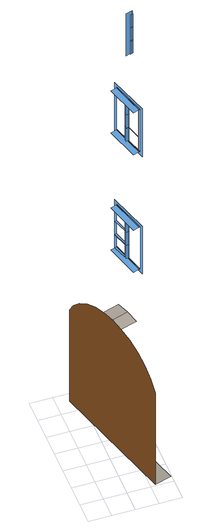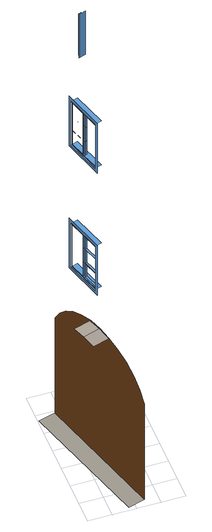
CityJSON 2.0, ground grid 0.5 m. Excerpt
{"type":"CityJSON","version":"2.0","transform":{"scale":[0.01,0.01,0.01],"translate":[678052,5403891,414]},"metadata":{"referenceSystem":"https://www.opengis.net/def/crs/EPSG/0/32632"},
"CityObjects":{
"building1":{"type":"Building","attributes":{"name":"building","dataAvailable":"Sufficient","opendrive_identifier_modelDate":"13-06-17","opendrive_identifier_modelName":"892_SAVe_Ingolstadt","opendrive_identifier_modelVendor":"3D Mapping Solutions","opendrive_identifier_roadObjectName":"building","opendrive_identifier_sourceFileName":"2019-11-29_SAVe_Ingolstadt_Prio5","opendrive_roadObject_dynamic":"false","opendrive_roadObject_orientation":"none","opendrive_roadObject_type":"BUILDING","opendrive_road_length":"211.9635830812","opendrive_road_rule":"RIGHTHANDTRAFFIC","measuredHeight":17.3},"geometry":[{"type":"MultiSurface","lod":"3","boundaries":[[[0,1,2,3,4,5,6,7,8,9,10,11,12,13,14]],[[15,16,7,6]],[[17,18,14,0]],[[16,19,8,7]],[[20,21,22,23]],[[24,25,26,27]],[[28,29,30,31]],[[32,33,34,35]],[[36,37,38,39]],[[40,41,42,43]],[[44,45,46,47]],[[48,49,50,51]],[[52,53,54,55]],[[56,57,58,59]],[[51,50,53,52]],[[43,42,57,56]],[[60,61,45,44]],[[62,63,64,65]],[[66,67,68,69]],[[70,71,72,73]],[[74,75,76,77]],[[78,79,80,81]],[[82,83,84,85]],[[86,87,88,89]],[[90,91,92,93]],[[94,95,96,97]],[[98,99,100,101]],[[102,103,104,105]],[[106,107,108,109]],[[110,45,61,111]],[[112,53,50,113]],[[114,57,42,115]],[[116,72,71,117]],[[118,64,63,119]],[[120,68,67,121]],[[122,84,83,123]],[[124,76,75,125]],[[126,80,79,127]],[[128,96,95,129]],[[130,88,87,131]],[[132,92,91,133]],[[134,100,99,135]],[[136,104,103,137]],[[138,108,107,139]],[[30,21,22,29],[140,141,142,143],[144,145,146,147]],[[34,25,26,33],[148,149,150,151],[152,153,154,155]],[[150,149,148,151],[133,156,157,132],[158,159,130,131],[160,161,128,129]],[[162,22,21,163]],[[164,30,29,165]],[[166,26,25,167]],[[168,34,33,169]],[[170,38,37,171]],[[172,173,174,175],[164,165,162,163]],[[176,177,178,179],[168,169,166,167]]],"semantics":{"surfaces":[{"type":"Door","@cityeditor:layer":"Unclassified.LoD3"},{"type":"OuterCeilingSurface"},{"type":"OuterFloorSurface"},{"type":"Window","@cityeditor:layer":"Unclassified.LoD3"}],"values":[0,1,2,1,3,3,3,3,3,3,3,3,3,3,3,3,3,3,3,3,3,3,3,3,3,3,3,3,3,3,3,3,3,3,3,3,3,3,3,3,3,3,3,3,3,3,3,3,3,3,3,3,3,3]}}]}
},
"vertices":[
[27,280,77],[27,280,335],[31,265,361],[37,246,383],[44,223,401],[52,198,414],[60,170,422],[69,142,425],[77,113,422],[86,86,414],[94,60,401],[101,37,383],[106,18,361],[111,3,335],[111,3,77],[96,181,422],[105,153,425],[63,291,77],[147,14,77],[114,124,422],[102,108,581],[115,112,581],[93,186,581],[80,182,581],[102,108,913],[115,112,913],[93,186,913],[80,182,913],[80,182,700],[93,186,700],[115,112,700],[102,108,700],[80,182,1032],[93,186,1032],[115,112,1032],[102,108,1032],[95,133,1172],[108,137,1172],[108,137,1291],[95,133,1291],[88,181,696],[92,182,696],[101,151,696],[98,150,696],[98,150,623],[101,151,623],[92,182,623],[88,181,623],[88,181,621],[92,182,621],[101,151,621],[98,150,621],[98,150,585],[101,151,585],[92,182,585],[88,181,585],[98,150,660],[101,151,660],[92,182,660],[88,181,660],[98,150,659],[101,151,659],[98,150,953],[101,151,953],[101,151,917],[98,150,917],[98,150,1028],[101,151,1028],[101,151,992],[98,150,992],[98,150,991],[101,151,991],[101,151,955],[98,150,955],[99,145,623],[103,146,623],[103,146,659],[99,145,659],[99,145,660],[103,146,660],[103,146,696],[99,145,696],[99,145,585],[103,146,585],[103,146,621],[99,145,621],[99,145,955],[103,146,955],[103,146,991],[99,145,991],[99,145,992],[103,146,992],[103,146,1028],[99,145,1028],[99,145,917],[103,146,917],[103,146,953],[99,145,953],[103,131,1214],[107,132,1214],[107,132,1250],[103,131,1250],[103,131,1176],[107,132,1176],[107,132,1212],[103,131,1212],[103,131,1251],[107,132,1251],[107,132,1287],[103,131,1287],[103,152,623],[103,152,659],[103,152,585],[103,152,621],[103,152,660],[103,152,696],[103,152,955],[103,152,991],[103,152,917],[103,152,953],[103,152,992],[103,152,1028],[105,146,621],[105,146,585],[105,146,659],[105,146,623],[105,146,696],[105,146,660],[105,146,953],[105,146,917],[105,146,991],[105,146,955],[105,146,1028],[105,146,992],[109,133,1250],[109,133,1214],[109,133,1212],[109,133,1176],[109,133,1287],[109,133,1251],[104,148,698],[104,148,584],[115,114,584],[115,114,698],[93,184,698],[93,184,584],[104,150,584],[104,150,698],[104,148,1030],[104,148,916],[115,114,916],[115,114,1030],[93,184,1030],[93,184,916],[104,150,916],[104,150,1030],[114,116,992],[114,116,1028],[114,116,955],[114,116,991],[114,116,917],[114,116,953],[95,187,581],[117,113,581],[117,113,700],[95,187,700],[95,187,913],[117,113,913],[117,113,1032],[95,187,1032],[110,137,1291],[110,137,1172],[119,105,573],[92,194,573],[92,194,708],[119,105,708],[119,105,905],[92,194,905],[92,194,1040],[119,105,1040]
]}
